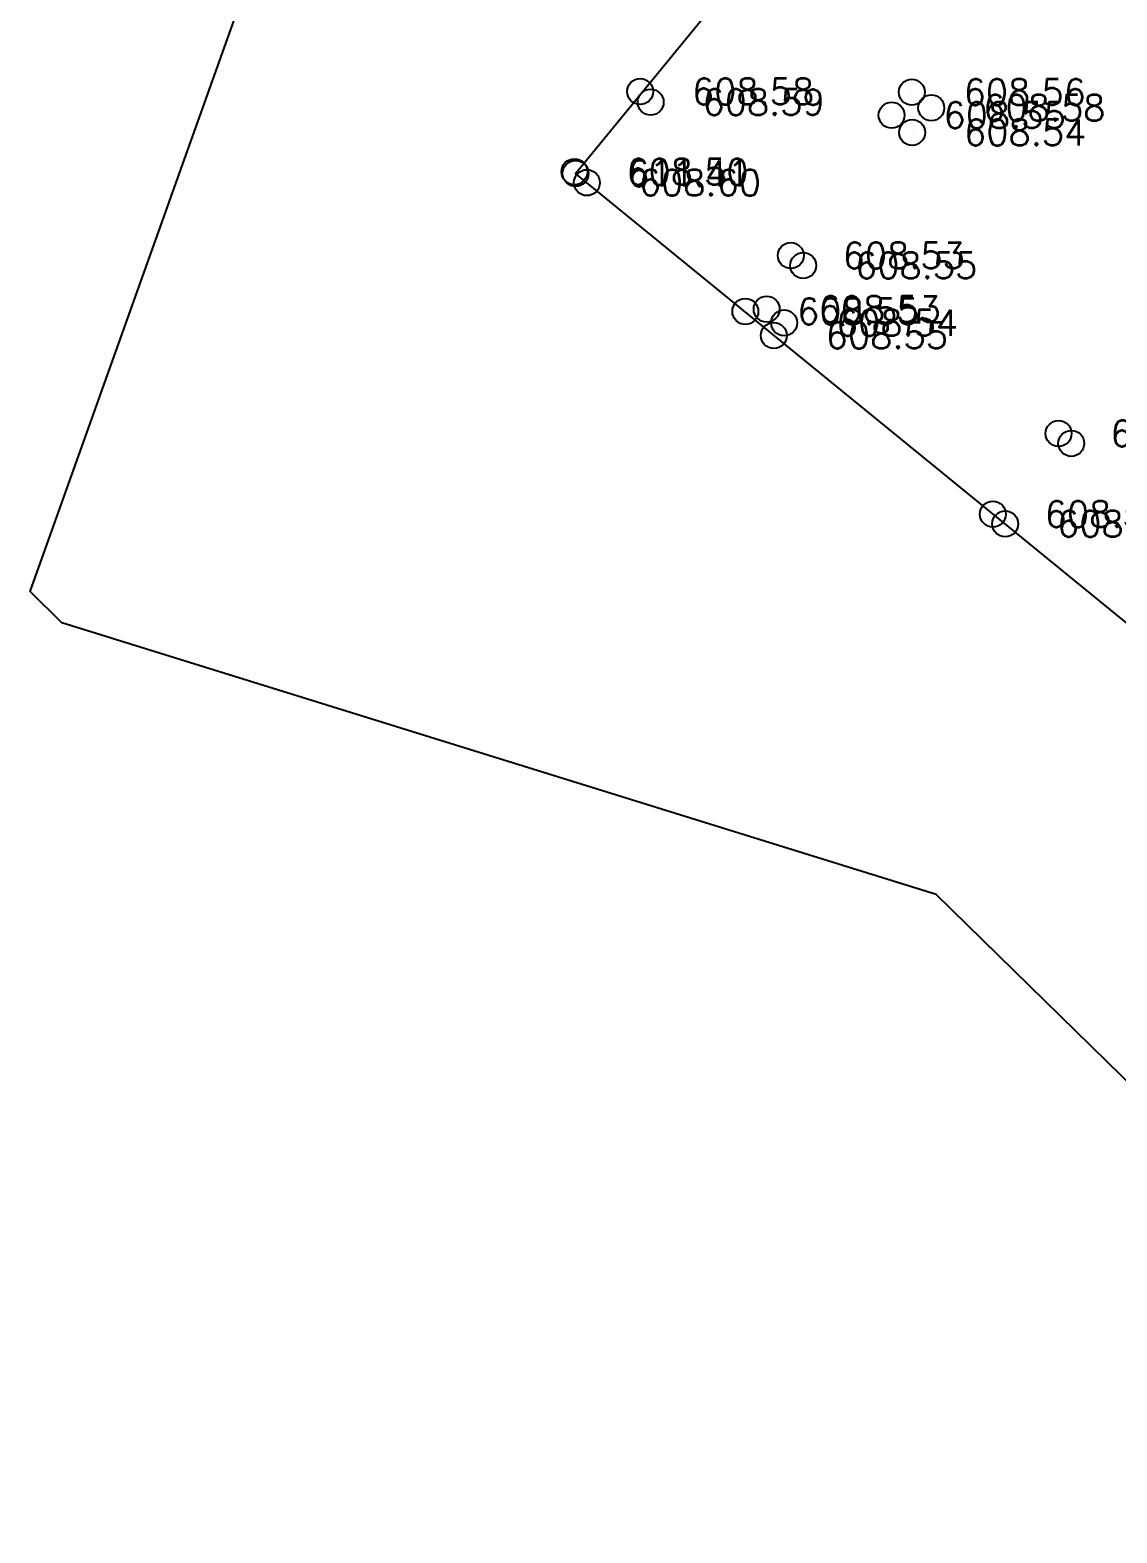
# Model space of a CAD drawing. Header units: metres. Extents: x 7512545.4 to 7512597, y 4691727.1 to 4691790.5.
# Drawn here: x 7512545.43 to 7512566.39, y 4691727.05 to 4691756.03 of the extents above; entities that cross this region are included whole.
import ezdxf

# ---------------------------------------------------------------- set-up
doc = ezdxf.new("R2010")
doc.units = ezdxf.units.M
doc.layers.add('Parcele_baze', color=7, linetype='Continuous')
doc.styles.get("Standard").update_dxf_attribs({"font": 'simplex.shx'})

# ---------------------------------------------------------------- blocks, each defined once
blk = doc.blocks.new('*U88', base_point=(7512557.198, 4691754.846, 608.578))
at = {"color": 1, "lineweight": -2}
blk.add_line((7512557.198, 4691754.846, 608.578), (7512557.198, 4691754.846, 608.578), dxfattribs=at)
blk.add_circle((7512557.198, 4691754.846, 608.578), 0.25, dxfattribs=at)
at = {"linetype": 'ByBlock', "insert": (7512558.198, 4691754.846, 608.578), "char_height": 0.5, "attachment_point": 4}
blk.add_mtext('608.58', dxfattribs=at)
blk = doc.blocks.new('*U89', base_point=(7512557.402, 4691754.64, 608.587))
at = {"color": 1, "lineweight": -2}
blk.add_line((7512557.402, 4691754.64, 608.587), (7512557.402, 4691754.64, 608.587), dxfattribs=at)
blk.add_circle((7512557.402, 4691754.64, 608.587), 0.25, dxfattribs=at)
at = {"linetype": 'ByBlock', "insert": (7512558.402, 4691754.64, 608.587), "char_height": 0.5, "attachment_point": 4}
blk.add_mtext('608.59', dxfattribs=at)
blk = doc.blocks.new('*U90', base_point=(7512556.173, 4691753.089, 608.597))
at = {"color": 1, "lineweight": -2}
blk.add_line((7512556.173, 4691753.089, 608.597), (7512556.173, 4691753.089, 608.597), dxfattribs=at)
blk.add_circle((7512556.173, 4691753.089, 608.597), 0.25, dxfattribs=at)
at = {"linetype": 'ByBlock', "insert": (7512557.173, 4691753.089, 608.597), "char_height": 0.5, "attachment_point": 4}
blk.add_mtext('608.60', dxfattribs=at)
blk = doc.blocks.new('*U91', base_point=(7512555.931, 4691753.3, 608.497))
at = {"color": 1, "lineweight": -2}
blk.add_line((7512555.931, 4691753.3, 608.497), (7512555.931, 4691753.3, 608.497), dxfattribs=at)
blk.add_circle((7512555.931, 4691753.3, 608.497), 0.25, dxfattribs=at)
at = {"linetype": 'ByBlock', "insert": (7512556.931, 4691753.3, 608.497), "char_height": 0.5, "attachment_point": 4}
blk.add_mtext('608.50', dxfattribs=at)
blk = doc.blocks.new('*U96', base_point=(7512562.814, 4691754.533, 608.582))
at = {"color": 1, "lineweight": -2}
blk.add_line((7512562.814, 4691754.533, 608.582), (7512562.814, 4691754.533, 608.582), dxfattribs=at)
blk.add_circle((7512562.814, 4691754.533, 608.582), 0.25, dxfattribs=at)
at = {"linetype": 'ByBlock', "insert": (7512563.814, 4691754.533, 608.582), "char_height": 0.5, "attachment_point": 4}
blk.add_mtext('608.58', dxfattribs=at)
blk = doc.blocks.new('*U97', base_point=(7512562.438, 4691754.834, 608.561))
at = {"color": 1, "lineweight": -2}
blk.add_line((7512562.438, 4691754.834, 608.561), (7512562.438, 4691754.834, 608.561), dxfattribs=at)
blk.add_circle((7512562.438, 4691754.834, 608.561), 0.25, dxfattribs=at)
at = {"linetype": 'ByBlock', "insert": (7512563.438, 4691754.834, 608.561), "char_height": 0.5, "attachment_point": 4}
blk.add_mtext('608.56', dxfattribs=at)
blk = doc.blocks.new('*U98', base_point=(7512562.049, 4691754.389, 608.554))
at = {"color": 1, "lineweight": -2}
blk.add_line((7512562.049, 4691754.389, 608.554), (7512562.049, 4691754.389, 608.554), dxfattribs=at)
blk.add_circle((7512562.049, 4691754.389, 608.554), 0.25, dxfattribs=at)
at = {"linetype": 'ByBlock', "insert": (7512563.049, 4691754.389, 608.554), "char_height": 0.5, "attachment_point": 4}
blk.add_mtext('608.55', dxfattribs=at)
blk = doc.blocks.new('*U99', base_point=(7512562.445, 4691754.058, 608.543))
at = {"color": 1, "lineweight": -2}
blk.add_line((7512562.445, 4691754.058, 608.543), (7512562.445, 4691754.058, 608.543), dxfattribs=at)
blk.add_circle((7512562.445, 4691754.058, 608.543), 0.25, dxfattribs=at)
at = {"linetype": 'ByBlock', "insert": (7512563.445, 4691754.058, 608.543), "char_height": 0.5, "attachment_point": 4}
blk.add_mtext('608.54', dxfattribs=at)
blk = doc.blocks.new('*U100', base_point=(7512560.343, 4691751.491, 608.553))
at = {"color": 1, "lineweight": -2}
blk.add_line((7512560.343, 4691751.491, 608.553), (7512560.343, 4691751.491, 608.553), dxfattribs=at)
blk.add_circle((7512560.343, 4691751.491, 608.553), 0.25, dxfattribs=at)
at = {"linetype": 'ByBlock', "insert": (7512561.343, 4691751.491, 608.553), "char_height": 0.5, "attachment_point": 4}
blk.add_mtext('608.55', dxfattribs=at)
blk = doc.blocks.new('*U101', base_point=(7512560.104, 4691751.684, 608.532))
at = {"color": 1, "lineweight": -2}
blk.add_line((7512560.104, 4691751.684, 608.532), (7512560.104, 4691751.684, 608.532), dxfattribs=at)
blk.add_circle((7512560.104, 4691751.684, 608.532), 0.25, dxfattribs=at)
at = {"linetype": 'ByBlock', "insert": (7512561.104, 4691751.684, 608.532), "char_height": 0.5, "attachment_point": 4}
blk.add_mtext('608.53', dxfattribs=at)
blk = doc.blocks.new('*U102', base_point=(7512559.228, 4691750.607, 608.548))
at = {"color": 1, "lineweight": -2}
blk.add_line((7512559.228, 4691750.607, 608.548), (7512559.228, 4691750.607, 608.548), dxfattribs=at)
blk.add_circle((7512559.228, 4691750.607, 608.548), 0.25, dxfattribs=at)
at = {"linetype": 'ByBlock', "insert": (7512560.228, 4691750.607, 608.548), "char_height": 0.5, "attachment_point": 4}
blk.add_mtext('608.55', dxfattribs=at)
blk = doc.blocks.new('*U103', base_point=(7512559.777, 4691750.142, 608.548))
at = {"color": 1, "lineweight": -2}
blk.add_line((7512559.777, 4691750.142, 608.548), (7512559.777, 4691750.142, 608.548), dxfattribs=at)
blk.add_circle((7512559.777, 4691750.142, 608.548), 0.25, dxfattribs=at)
at = {"linetype": 'ByBlock', "insert": (7512560.777, 4691750.142, 608.548), "char_height": 0.5, "attachment_point": 4}
blk.add_mtext('608.55', dxfattribs=at)
blk = doc.blocks.new('*U104', base_point=(7512559.975, 4691750.386, 608.545))
at = {"color": 1, "lineweight": -2}
blk.add_line((7512559.975, 4691750.386, 608.545), (7512559.975, 4691750.386, 608.545), dxfattribs=at)
blk.add_circle((7512559.975, 4691750.386, 608.545), 0.25, dxfattribs=at)
at = {"linetype": 'ByBlock', "insert": (7512560.975, 4691750.386, 608.545), "char_height": 0.5, "attachment_point": 4}
blk.add_mtext('608.54', dxfattribs=at)
blk = doc.blocks.new('*U105', base_point=(7512559.639, 4691750.65, 608.529))
at = {"color": 1, "lineweight": -2}
blk.add_line((7512559.639, 4691750.65, 608.529), (7512559.639, 4691750.65, 608.529), dxfattribs=at)
blk.add_circle((7512559.639, 4691750.65, 608.529), 0.25, dxfattribs=at)
at = {"linetype": 'ByBlock', "insert": (7512560.639, 4691750.65, 608.529), "char_height": 0.5, "attachment_point": 4}
blk.add_mtext('608.53', dxfattribs=at)
blk = doc.blocks.new('*U106', base_point=(7512565.269, 4691748.251, 608.556))
at = {"color": 1, "lineweight": -2}
blk.add_line((7512565.269, 4691748.251, 608.556), (7512565.269, 4691748.251, 608.556), dxfattribs=at)
blk.add_circle((7512565.269, 4691748.251, 608.556), 0.25, dxfattribs=at)
at = {"linetype": 'ByBlock', "insert": (7512566.269, 4691748.251, 608.556), "char_height": 0.5, "attachment_point": 4}
blk.add_mtext('608.56', dxfattribs=at)
blk = doc.blocks.new('*U107', base_point=(7512565.514, 4691748.062, 608.522))
at = {"color": 1, "lineweight": -2}
blk.add_line((7512565.514, 4691748.062, 608.522), (7512565.514, 4691748.062, 608.522), dxfattribs=at)
blk.add_circle((7512565.514, 4691748.062, 608.522), 0.25, dxfattribs=at)
at = {"linetype": 'ByBlock', "insert": (7512566.514, 4691748.062, 608.522), "char_height": 0.5, "attachment_point": 4}
blk.add_mtext('608.52', dxfattribs=at)
blk = doc.blocks.new('*U108', base_point=(7512564.239, 4691746.509, 608.526))
at = {"color": 1, "lineweight": -2}
blk.add_line((7512564.239, 4691746.509, 608.526), (7512564.239, 4691746.509, 608.526), dxfattribs=at)
blk.add_circle((7512564.239, 4691746.509, 608.526), 0.25, dxfattribs=at)
at = {"linetype": 'ByBlock', "insert": (7512565.239, 4691746.509, 608.526), "char_height": 0.5, "attachment_point": 4}
blk.add_mtext('608.53', dxfattribs=at)
blk = doc.blocks.new('*U109', base_point=(7512564.002, 4691746.698, 608.567))
at = {"color": 1, "lineweight": -2}
blk.add_line((7512564.002, 4691746.698, 608.567), (7512564.002, 4691746.698, 608.567), dxfattribs=at)
blk.add_circle((7512564.002, 4691746.698, 608.567), 0.25, dxfattribs=at)
at = {"linetype": 'ByBlock', "insert": (7512565.002, 4691746.698, 608.567), "char_height": 0.5, "attachment_point": 4}
blk.add_mtext('608.57', dxfattribs=at)
blk = doc.blocks.new('*U224', base_point=(7512555.954, 4691753.268, 611.408))
at = {"color": 1, "lineweight": -2}
blk.add_line((7512555.954, 4691753.268, 611.408), (7512555.954, 4691753.268, 611.408), dxfattribs=at)
blk.add_circle((7512555.954, 4691753.268, 611.408), 0.25, dxfattribs=at)
at = {"linetype": 'ByBlock', "insert": (7512556.954, 4691753.268, 611.408), "char_height": 0.5, "attachment_point": 4}
blk.add_mtext('611.41', dxfattribs=at)

msp = doc.modelspace()

# ---------------------------------------------------------------- linework, layer by layer
at = {"flags": 128}
msp.add_lwpolyline([(7512565.162, 4691779.922), (7512579.466, 4691768.267), (7512575.187, 4691762.998), (7512576.629, 4691761.835), (7512574.049, 4691758.661), (7512590.282, 4691745.417), (7512580.419, 4691733.313), (7512555.954, 4691753.268), (7512559.182, 4691757.208), (7512555.957, 4691759.85), (7512563.612, 4691769.203), (7512559.282, 4691772.712)], close=True, dxfattribs=at)
at = {"layer": 'Parcele_baze', "flags": 128}
msp.add_lwpolyline([(7512567.699, 4691734.677), (7512562.909, 4691739.361), (7512559.02, 4691740.569), (7512546.049, 4691744.601), (7512545.433, 4691745.205), (7512561.553, 4691790.347), (7512562.622, 4691788.682), (7512565.931, 4691783.528), (7512572.481, 4691784.008), (7512578.191, 4691778.01), (7512581.443, 4691774.13), (7512584.98, 4691769.908), (7512588.983, 4691764.704), (7512594.66, 4691757.318), (7512596.988, 4691753.627), (7512575.313, 4691727.052), (7512573.799, 4691728.711)], close=True, dxfattribs=at)

# ---------------------------------------------------------------- block references
for name, p in [('*U88', (7512557.198, 4691754.846, 608.578)), ('*U97', (7512562.438, 4691754.834, 608.561)), ('*U89', (7512557.402, 4691754.64, 608.587)), ('*U98', (7512562.049, 4691754.389, 608.554)), ('*U96', (7512562.814, 4691754.533, 608.582)), ('*U99', (7512562.445, 4691754.058, 608.543)), ('*U91', (7512555.931, 4691753.3, 608.497)), ('*U224', (7512555.954, 4691753.268, 611.408)), ('*U90', (7512556.173, 4691753.089, 608.597)), ('*U101', (7512560.104, 4691751.684, 608.532)), ('*U100', (7512560.343, 4691751.491, 608.553)), ('*U102', (7512559.228, 4691750.607, 608.548)), ('*U105', (7512559.639, 4691750.65, 608.529)), ('*U104', (7512559.975, 4691750.386, 608.545)), ('*U103', (7512559.777, 4691750.142, 608.548)), ('*U106', (7512565.269, 4691748.251, 608.556)), ('*U107', (7512565.514, 4691748.062, 608.522)), ('*U109', (7512564.002, 4691746.698, 608.567)), ('*U108', (7512564.239, 4691746.509, 608.526))]:
    msp.add_blockref(name, p)

doc.saveas('drawing.dxf')
